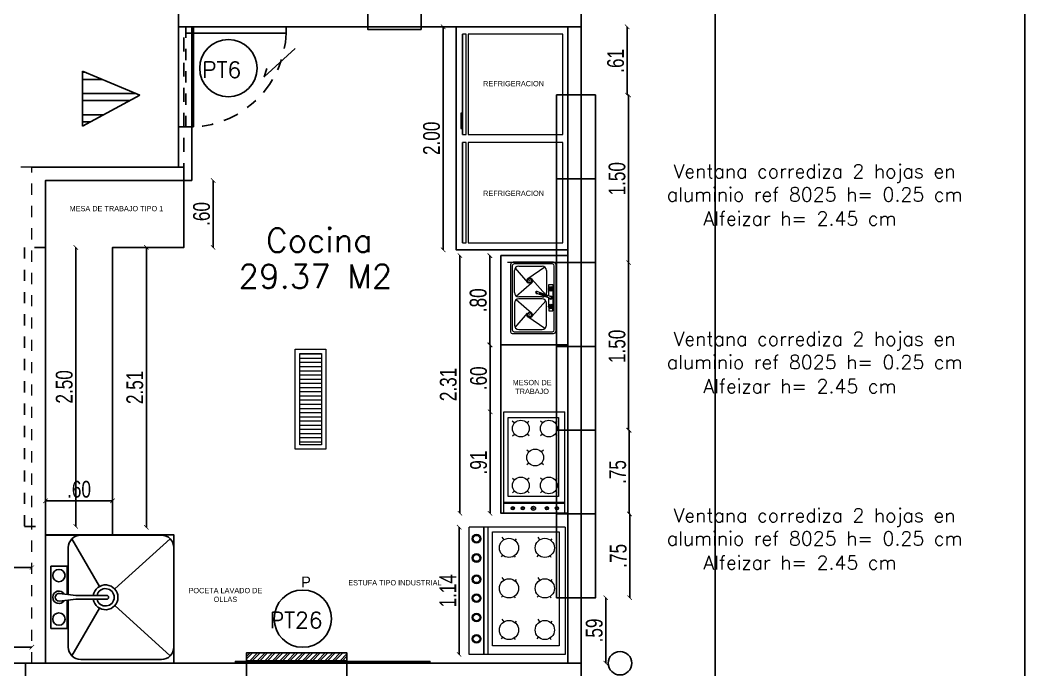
# Model space of a CAD drawing. Header units: metres. Extents: x 167 to 250, y 44 to 219.
# Drawn here: x 241.02 to 250.02, y 101.42 to 107.25 of the extents above; entities that cross this region are included whole.
import ezdxf

# ---------------------------------------------------------------- set-up
doc = ezdxf.new("R2010")
doc.units = ezdxf.units.M
doc.set_wipeout_variables(frame=1)
for name, pattern in [('06-PT1-01$0$HIDDEN2', [0.1875, 0.125, -0.0625]), ('DOTS', [0.1, 0.05, -0.05]), ('HIDDEN', [9.525, 6.35, -3.175]), ('TRAZO_Y_PUNTO2', [0.5, 0.25, -0.125, 0, -0.125])]:
    doc.linetypes.add(name, pattern=pattern)
for name, color, linetype, lineweight in [('A-PISO -ACHU', 55, 'Continuous', 0), ('A-PLAN-ACHU1', 105, 'Continuous', 9), ('A-PROY', 6, 'HIDDEN', 9), ('A-WIPEOUT', 255, 'Continuous', 0), ('accesorios', 133, 'Continuous', 5), ('MOBILIARIO', 163, 'Continuous', 0), ('muros', 5, 'Continuous', 25), ('puntea', 253, '06-PT1-01$0$HIDDEN2', 25)]:
    doc.layers.add(name, color=color, linetype=linetype, lineweight=lineweight)
doc.layers.add('A1-DISEÑO', color=210, linetype='Continuous', transparency=0.2)
doc.layers.add('A_MOBILIARIO', color=8, linetype='Continuous')
doc.layers.add('A_TEXTO', color=130, linetype='Continuous')
doc.styles.add('CORDENADAS', font='romans.shx', dxfattribs={"height": 1})
doc.styles.add('ING_75', font='swisscl.ttf', dxfattribs={"height": 0.15})
doc.dimstyles.new('ESC_1_75_ING', dxfattribs={"dimtxt": 0.15, "dimasz": 0.04, "dimexe": 0, "dimexo": 0, "dimgap": 0.0263, "dimtad": 1, "dimzin": 4, "dimdsep": 46, "dimtxsty": 'ING_75', "dimblk": 'ARCHTICK', "dimcen": 0.06, "dimse1": 1, "dimse2": 1, "dimclrd": 256, "dimclre": 2, "dimclrt": 1, "dimadec": 0, "dimazin": 0, "dimtfac": 1, "dimtix": 1, "dimtmove": 2, "dimatfit": 3, "dimldrblk": 'ARCHTICK', "dimfxl": 0, "dimtvp": 1.75, "dimtolj": 1, "dimtzin": 4, "dimarcsym": 0})

# ---------------------------------------------------------------- blocks, each defined once
blk = doc.blocks.new('LAVADO')
for p, q in [((0.1951, 0.0433), (0.0846, 0.2354)), ((0.2571, 0.0335), (0.4804, 0.2354)), ((0.2571, -0.0335), (0.4804, -0.2354)), ((0.1951, -0.0433), (0.0846, -0.2354))]:
    blk.add_line(p, q)
for points in [[(0.07, 0.0109), (0.07, 0.2, -0.414214), (0.12, 0.25), (0.445, 0.25, -0.414214), (0.495, 0.2), (0.495, -0.2, -0.414214), (0.445, -0.25), (0.12, -0.25, -0.414214), (0.07, -0.2), (0.07, -0.0109, -0.414214)], [(0.065, -0.0114), (0.065, -0.125), (0, -0.125), (0, 0.125), (0.065, 0.125), (0.065, 0.0114, -0.414214)]]:
    blk.add_lwpolyline(points, format="xyb")
blk.add_lwpolyline([(0.0342, -0.0149), (0.1, -0.0075), (0.225, -0.0075, 1), (0.225, 0.0075), (0.1, 0.0075), (0.0342, 0.0149, 1.118823)], format="xyb", close=True)
for centre in [(0.0325, 0.0875), (0.0325, -0.0875)]:
    blk.add_circle(centre, 0.025)
for centre, radius, start, end in [((0.22, 0), 0.05, 188.6269, 171.3731), ((0.0325, 0), 0.025, 30.4504, 329.5496), ((0.22, 0), 0.035, 192.3736, 167.6264)]:
    blk.add_arc(centre, radius, start, end)
blk = doc.blocks.new('lavaplatos doble')
at = {"layer": 'MOBILIARIO', "linetype": 'ByBlock', "lineweight": -2}
for p, q in [((2301.0438, 1424.4987), (2300.8258, 1424.4987)), ((2301.1858, 1424.4987), (2301.0438, 1424.4987)), ((2300.8018, 1424.4747), (2300.8018, 1423.8747)), ((2300.8178, 1424.4667), (2300.8178, 1423.8907)), ((2301.0438, 1424.4827), (2300.8338, 1424.4827)), ((2300.8363, 1424.2268), (2300.8363, 1424.423)), ((2300.8425, 1424.4443), (2300.955, 1424.3175)), ((2300.8765, 1424.4632), (2301.0474, 1424.4632)), ((2301.1101, 1424.4548), (2300.9585, 1424.3496)), ((2301.1778, 1424.4827), (2301.0438, 1424.4827)), ((2301.0474, 1424.4632), (2301.0855, 1424.4632)), ((2301.1257, 1424.423), (2301.1257, 1424.2268)), ((2301.1938, 1423.8907), (2301.1938, 1424.4667)), ((2301.2098, 1423.8827), (2301.2098, 1424.4747)), ((2301.1175, 1424.2056), (2300.9935, 1424.3465)), ((2300.852, 1424.1949), (2300.9914, 1424.3144)), ((2301.0459, 1424.2317), (2301.0393, 1424.2341)), ((2301.1664, 1424.1879), (2301.0459, 1424.2317)), ((2301.156, 1424.2599), (2301.1434, 1424.2613)), ((2301.1563, 1424.257), (2301.1443, 1424.2531)), ((2301.1455, 1424.298), (2301.1802, 1424.298)), ((2301.1455, 1424.2682), (2301.1455, 1424.298)), ((2301.1455, 1424.1955), (2301.1455, 1424.2502)), ((2301.1569, 1424.2628), (2301.146, 1424.2691)), ((2301.1578, 1424.2544), (2301.1484, 1424.246)), ((2301.1589, 1424.265), (2301.1515, 1424.2752)), ((2301.1602, 1424.2527), (2301.155, 1424.2411)), ((2301.1616, 1424.2662), (2301.159, 1424.2785)), ((2301.1631, 1424.252), (2301.1631, 1424.2394)), ((2301.1646, 1424.2662), (2301.1672, 1424.2785)), ((2301.166, 1424.2527), (2301.1711, 1424.2411)), ((2301.1673, 1424.265), (2301.1747, 1424.2752)), ((2301.1684, 1424.2544), (2301.1777, 1424.246)), ((2301.1693, 1424.2628), (2301.1802, 1424.2691)), ((2301.1699, 1424.257), (2301.1819, 1424.2531)), ((2301.1702, 1424.2599), (2301.1827, 1424.2613)), ((2301.1802, 1424.298), (2301.1802, 1424.269)), ((2301.1802, 1424.2494), (2301.1802, 1424.111)), ((2300.852, 1424.1625), (2300.9914, 1424.0431)), ((2301.0474, 1424.1866), (2300.8765, 1424.1866)), ((2301.0474, 1424.1708), (2300.8765, 1424.1708)), ((2301.1188, 1424.1532), (2300.9935, 1424.0109)), ((2301.0459, 1424.215), (2301.0339, 1424.2193)), ((2301.1611, 1424.1731), (2301.0459, 1424.215)), ((2301.0855, 1424.1866), (2301.0474, 1424.1866)), ((2301.0855, 1424.1708), (2301.0474, 1424.1708)), ((2301.0587, 1424.2103), (2301.064, 1424.2251)), ((2301.0669, 1424.2073), (2301.0723, 1424.2221)), ((2301.0745, 1424.2046), (2301.0799, 1424.2193)), ((2301.083, 1424.2015), (2301.0884, 1424.2162)), ((2301.0926, 1424.198), (2301.098, 1424.2128)), ((2301.1026, 1424.1944), (2301.108, 1424.2091)), ((2301.1135, 1424.1904), (2301.1188, 1424.2052)), ((2301.1215, 1424.1875), (2301.1269, 1424.2022)), ((2301.1272, 1424.1854), (2301.1325, 1424.2002)), ((2301.1455, 1424.1102), (2301.1455, 1424.1788)), ((2300.8363, 1424.1306), (2300.8363, 1423.9345)), ((2301.1257, 1423.9345), (2301.1257, 1424.1306)), ((2301.156, 1424.1019), (2301.1434, 1424.1032)), ((2301.1563, 1424.099), (2301.1443, 1424.0951)), ((2301.1455, 1424.0921), (2301.1455, 1424.0609)), ((2301.1455, 1424.0609), (2301.1802, 1424.0609)), ((2301.1569, 1424.1047), (2301.146, 1424.111)), ((2301.1578, 1424.0964), (2301.1484, 1424.088)), ((2301.1589, 1424.1069), (2301.1515, 1424.1171)), ((2301.1602, 1424.0946), (2301.155, 1424.0831)), ((2301.1616, 1424.1082), (2301.159, 1424.1205)), ((2301.1631, 1424.094), (2301.1631, 1424.0814)), ((2301.1646, 1424.1082), (2301.1672, 1424.1205)), ((2301.166, 1424.0946), (2301.1711, 1424.0831)), ((2301.1673, 1424.1069), (2301.1747, 1424.1171)), ((2301.1684, 1424.0964), (2301.1777, 1424.088)), ((2301.1693, 1424.1047), (2301.1802, 1424.111)), ((2301.1699, 1424.099), (2301.1819, 1424.0951)), ((2301.1702, 1424.1019), (2301.1827, 1424.1032)), ((2301.1802, 1424.0609), (2301.1802, 1424.0914)), ((2300.8425, 1423.9131), (2300.955, 1424.0399)), ((2301.1101, 1423.9026), (2300.9585, 1424.0078)), ((2300.8338, 1423.8747), (2301.0438, 1423.8747)), ((2300.8765, 1423.8943), (2301.0474, 1423.8943)), ((2301.0438, 1423.8747), (2301.1778, 1423.8747)), ((2301.0474, 1423.8943), (2301.0855, 1423.8943)), ((2300.8178, 1423.8587), (2301.1858, 1423.8587))]:
    blk.add_line(p, q, dxfattribs=at)
for centre, radius in [((2300.9745, 1424.3316), 0.0241), ((2300.9745, 1424.3316), 0.0189), ((2300.9745, 1424.3316), 0.0177), ((2300.9745, 1424.3316), 0.00233), ((2301.1631, 1424.2592), 0.0198), ((2301.1631, 1424.2592), 0.0157), ((2301.1631, 1424.2592), 0.00714), ((2300.9745, 1424.0258), 0.0241), ((2301.1631, 1424.1012), 0.0198), ((2301.1631, 1424.1012), 0.0157), ((2301.1631, 1424.1012), 0.00714), ((2300.9745, 1424.0258), 0.0189), ((2300.9745, 1424.0258), 0.0177), ((2300.9745, 1424.0258), 0.00233)]:
    blk.add_circle(centre, radius, dxfattribs=at)
for centre, radius, start, end in [((2300.8258, 1424.4747), 0.024, 90, 180), ((2301.1858, 1424.4747), 0.024, 0, 90), ((2300.8338, 1424.4667), 0.016, 90, 180), ((2300.8765, 1424.423), 0.0402, 90, 180), ((2301.0855, 1424.423), 0.0402, 0, 90), ((2301.1778, 1424.4667), 0.016, 360, 90), ((2300.9595, 1424.3314), 0.000201, 90, 270), ((2300.9595, 1424.3314), 0.000201, 270, 90), ((2300.9606, 1424.3372), 0.000201, 67.5, 247.5), ((2300.9606, 1424.3372), 0.000201, 247.5, 67.5), ((2300.9607, 1424.3257), 0.000201, 112.5, 292.5), ((2300.9607, 1424.3257), 0.000201, 292.5, 112.5), ((2300.9638, 1424.3422), 0.000201, 45, 225), ((2300.9638, 1424.3422), 0.000201, 225, 45), ((2300.964, 1424.3208), 0.000201, 315, 135), ((2300.964, 1424.3208), 0.000201, 135, 315), ((2300.9686, 1424.3455), 0.000201, 22.5, 202.5), ((2300.9686, 1424.3455), 0.000201, 202.5, 22.5), ((2300.9744, 1424.3467), 0.000201, 0, 180), ((2300.9744, 1424.3467), 0.000201, 180, 0), ((2300.9802, 1424.3456), 0.000201, 337.5, 157.5), ((2300.9802, 1424.3456), 0.000201, 157.5, 337.5), ((2300.9851, 1424.3424), 0.000201, 135, 315), ((2300.9851, 1424.3424), 0.000201, 315, 135), ((2300.9853, 1424.321), 0.000201, 45, 225), ((2300.9853, 1424.321), 0.000201, 225, 45), ((2300.9884, 1424.3375), 0.000201, 112.5, 292.5), ((2300.9885, 1424.326), 0.000201, 67.5, 247.5), ((2300.9884, 1424.3375), 0.000201, 292.5, 112.5), ((2300.9885, 1424.326), 0.000201, 247.5, 67.5), ((2300.9896, 1424.3317), 0.000201, 90, 270), ((2300.9896, 1424.3317), 0.000201, 270, 90), ((2300.9689, 1424.3176), 0.000201, 337.5, 157.5), ((2300.9689, 1424.3176), 0.000201, 157.5, 337.5), ((2300.9747, 1424.3165), 0.000201, 0, 180), ((2300.9747, 1424.3165), 0.000201, 180, 0), ((2300.9805, 1424.3177), 0.000201, 22.5, 202.5), ((2300.9805, 1424.3177), 0.000201, 202.5, 22.5), ((2301.0371, 1424.2265), 0.0105, 28.26045, 291.79135), ((2301.038, 1424.2262), 0.00799, 80.63022, 239.42159), ((2300.8765, 1424.2268), 0.0402, 180, 270), ((2300.8765, 1424.1306), 0.0402, 90, 180), ((2301.0855, 1424.2268), 0.0402, 270, 302.2145), ((2301.0855, 1424.1306), 0.0402, 0, 90), ((2301.0855, 1424.2268), 0.0402, 327.17813, 360), ((2301.1634, 1424.1806), 0.0138, 194.80391, 125.2479), ((2301.1633, 1424.1807), 0.0109, 205.92722, 114.12459), ((2301.1624, 1424.181), 0.00799, 260.63022, 59.42159), ((2300.9595, 1424.026), 0.000201, 90, 270), ((2300.9595, 1424.026), 0.000201, 270, 90), ((2300.9606, 1424.0202), 0.000201, 112.5, 292.5), ((2300.9607, 1424.0317), 0.000201, 67.5, 247.5), ((2300.9606, 1424.0202), 0.000201, 292.5, 112.5), ((2300.9607, 1424.0317), 0.000201, 247.5, 67.5), ((2300.9638, 1424.0153), 0.000201, 315, 135), ((2300.9638, 1424.0153), 0.000201, 135, 315), ((2300.964, 1424.0366), 0.000201, 45, 225), ((2300.964, 1424.0366), 0.000201, 225, 45), ((2300.9686, 1424.0119), 0.000201, 157.5, 337.5), ((2300.9686, 1424.0119), 0.000201, 337.5, 157.5), ((2300.9689, 1424.0398), 0.000201, 22.5, 202.5), ((2300.9689, 1424.0398), 0.000201, 202.5, 22.5), ((2300.9744, 1424.0107), 0.000201, 360, 180), ((2300.9744, 1424.0107), 0.000201, 180, 360), ((2300.9747, 1424.0409), 0.000201, 0, 180), ((2300.9747, 1424.0409), 0.000201, 180, 0), ((2300.9802, 1424.0118), 0.000201, 22.5, 202.5), ((2300.9802, 1424.0118), 0.000201, 202.5, 22.5), ((2300.9805, 1424.0397), 0.000201, 337.5, 157.5), ((2300.9805, 1424.0397), 0.000201, 157.5, 337.5), ((2300.9851, 1424.0151), 0.000201, 45, 225), ((2300.9851, 1424.0151), 0.000201, 225, 45), ((2300.9853, 1424.0364), 0.000201, 135, 315), ((2300.9853, 1424.0364), 0.000201, 315, 135), ((2300.9884, 1424.0199), 0.000201, 67.5, 247.5), ((2300.9885, 1424.0315), 0.000201, 112.5, 292.5), ((2300.9884, 1424.0199), 0.000201, 247.5, 67.5), ((2300.9885, 1424.0315), 0.000201, 292.5, 112.5), ((2300.9896, 1424.0257), 0.000201, 90, 270), ((2300.9896, 1424.0257), 0.000201, 270, 90), ((2300.8178, 1423.8747), 0.016, 180, 270), ((2300.8338, 1423.8907), 0.016, 180, 270), ((2300.8765, 1423.9345), 0.0402, 180, 270), ((2301.0855, 1423.9345), 0.0402, 270, 0), ((2301.1778, 1423.8907), 0.016, 270, 0), ((2301.1858, 1423.8827), 0.024, 270, 360)]:
    blk.add_arc(centre, radius, start, end, dxfattribs=at)
blk = doc.blocks.new('_ArchTick')
at = {"color": 0, "linetype": 'ByBlock', "const_width": 0.15}
blk.add_lwpolyline([(-0.5, -0.5), (0.5, 0.5)], dxfattribs=at)
blk = doc.blocks.new('*D618')
at = {"layer": 'Defpoints', "color": 0, "transparency": 16777216}
for p in [(245.3599, 104.3332), (245.2285, 103.733), (245.3225, 103.733)]:
    blk.add_point(p, dxfattribs=at)
at = {"layer": 'muros', "lineweight": -2, "transparency": 16777216}
blk.add_line((245.2285, 104.3332), (245.2285, 103.733), dxfattribs=at)
at = {"layer": 'muros', "lineweight": -2, "transparency": 16777216, "xscale": 0.04, "yscale": 0.04, "zscale": 0.04}
for p, rotation in [((245.2285, 104.3332), 90), ((245.2285, 103.733), 270)]:
    blk.add_blockref('_ArchTick', p, dxfattribs=dict(at, rotation=rotation))
at = {"layer": 'muros', "color": 1, "transparency": 16777216, "insert": (245.1254, 104.0331), "char_height": 0.15, "attachment_point": 5, "rotation": 90, "style": 'ING_75'}
blk.add_mtext('\\A1;.60', dxfattribs=at)
blk = doc.blocks.new('*D644')
at = {"layer": 'Defpoints', "color": 0, "transparency": 16777216}
for p in [(245.3252, 105.1332), (244.9576, 102.823), (245.3252, 102.823)]:
    blk.add_point(p, dxfattribs=at)
at = {"layer": 'muros', "lineweight": -2, "transparency": 16777216}
blk.add_line((244.9576, 105.1332), (244.9576, 102.823), dxfattribs=at)
at = {"layer": 'muros', "lineweight": -2, "transparency": 16777216, "xscale": 0.04, "yscale": 0.04, "zscale": 0.04}
for p, rotation in [((244.9576, 105.1332), 90), ((244.9576, 102.823), 270)]:
    blk.add_blockref('_ArchTick', p, dxfattribs=dict(at, rotation=rotation))
at = {"layer": 'muros', "color": 1, "transparency": 16777216, "insert": (244.8545, 103.9781), "char_height": 0.15, "attachment_point": 5, "rotation": 90, "style": 'ING_75'}
blk.add_mtext('\\A1;2.31', dxfattribs=at)
blk = doc.blocks.new('*D645')
at = {"layer": 'Defpoints', "color": 0, "transparency": 16777216}
for p in [(245.2268, 105.1332), (245.3591, 105.1332), (245.3252, 104.3332)]:
    blk.add_point(p, dxfattribs=at)
at = {"layer": 'muros', "lineweight": -2, "transparency": 16777216}
blk.add_line((245.2268, 104.3332), (245.2268, 105.1332), dxfattribs=at)
at = {"layer": 'muros', "lineweight": -2, "transparency": 16777216, "xscale": 0.04, "yscale": 0.04, "zscale": 0.04}
for p, rotation in [((245.2268, 105.1332), 90), ((245.2268, 104.3332), 270)]:
    blk.add_blockref('_ArchTick', p, dxfattribs=dict(at, rotation=rotation))
at = {"layer": 'muros', "color": 1, "transparency": 16777216, "insert": (245.1236, 104.7332), "char_height": 0.15, "attachment_point": 5, "rotation": 90, "style": 'ING_75'}
blk.add_mtext('\\A1;.80', dxfattribs=at)
blk = doc.blocks.new('*D646')
at = {"layer": 'Defpoints', "color": 0, "transparency": 16777216}
for p in [(245.3252, 105.1332), (245.2248, 104.3332), (245.3252, 104.3332)]:
    blk.add_point(p, dxfattribs=at)
at = {"layer": 'muros', "lineweight": -2, "transparency": 16777216}
blk.add_line((245.2248, 105.1332), (245.2248, 104.3332), dxfattribs=at)
at = {"layer": 'muros', "lineweight": -2, "transparency": 16777216, "xscale": 0.04, "yscale": 0.04, "zscale": 0.04}
for p, rotation in [((245.2248, 105.1332), 90), ((245.2248, 104.3332), 270)]:
    blk.add_blockref('_ArchTick', p, dxfattribs=dict(at, rotation=rotation))
at = {"layer": 'muros', "color": 1, "transparency": 16777216, "insert": (245.1217, 104.7332), "char_height": 0.15, "attachment_point": 5, "rotation": 90, "style": 'ING_75'}
blk.add_mtext('\\A1;.80', dxfattribs=at)
blk = doc.blocks.new('*D664')
at = {"layer": 'Defpoints', "color": 0, "transparency": 16777216}
for p in [(244.8075, 107.1853), (244.9252, 107.1853), (244.9252, 105.1853)]:
    blk.add_point(p, dxfattribs=at)
at = {"layer": 'muros', "lineweight": -2, "transparency": 16777216}
blk.add_line((244.8075, 105.1853), (244.8075, 107.1853), dxfattribs=at)
at = {"layer": 'muros', "lineweight": -2, "transparency": 16777216, "xscale": 0.04, "yscale": 0.04, "zscale": 0.04}
for p, rotation in [((244.8075, 107.1853), 90), ((244.8075, 105.1853), 270)]:
    blk.add_blockref('_ArchTick', p, dxfattribs=dict(at, rotation=rotation))
at = {"layer": 'muros', "color": 1, "transparency": 16777216, "insert": (244.7044, 106.1853), "char_height": 0.15, "attachment_point": 5, "rotation": 90, "style": 'ING_75'}
blk.add_mtext('\\A1;2.00', dxfattribs=at)
blk = doc.blocks.new('*D665')
at = {"layer": 'Defpoints', "color": 0, "transparency": 16777216}
for p in [(241.8452, 105.2071), (241.8452, 102.6971), (242.1486, 102.6971)]:
    blk.add_point(p, dxfattribs=at)
at = {"layer": 'muros', "lineweight": -2, "transparency": 16777216}
blk.add_line((242.1486, 105.2071), (242.1486, 102.6971), dxfattribs=at)
at = {"layer": 'muros', "lineweight": -2, "transparency": 16777216, "xscale": 0.04, "yscale": 0.04, "zscale": 0.04}
for p, rotation in [((242.1486, 105.2071), 90), ((242.1486, 102.6971), 270)]:
    blk.add_blockref('_ArchTick', p, dxfattribs=dict(at, rotation=rotation))
at = {"layer": 'muros', "color": 1, "transparency": 16777216, "insert": (242.0454, 103.9521), "char_height": 0.15, "attachment_point": 5, "rotation": 90, "style": 'ING_75'}
blk.add_mtext('\\A1;2.51', dxfattribs=at)
blk = doc.blocks.new('vegege')
at = {"layer": 'MOBILIARIO'}
for p, q in [((243.2307, 105.9507), (243.2307, 106.8607)), ((243.2307, 106.8607), (243.7794, 106.8607)), ((243.7794, 106.0407), (243.7794, 106.8607)), ((243.326, 106.7605), (243.3074, 106.7771)), ((243.4382, 106.7605), (243.4568, 106.7771)), ((243.579, 106.7605), (243.5603, 106.7771)), ((243.7098, 106.7771), (243.6911, 106.7605)), ((243.3098, 106.6442), (243.3285, 106.6609)), ((243.4593, 106.6442), (243.4406, 106.6609)), ((243.579, 106.6609), (243.5603, 106.6442)), ((243.7098, 106.6442), (243.6911, 106.6609)), ((243.4565, 106.5011), (243.4378, 106.5177)), ((243.587, 106.5177), (243.5683, 106.5011)), ((243.4565, 106.4014), (243.4378, 106.3848)), ((243.587, 106.3848), (243.5683, 106.4014)), ((243.3098, 106.2671), (243.3285, 106.2505)), ((243.4593, 106.2671), (243.4406, 106.2505)), ((243.579, 106.2505), (243.5603, 106.2671)), ((243.6911, 106.2505), (243.7098, 106.2671)), ((243.3285, 106.1509), (243.3098, 106.1342)), ((243.4406, 106.1509), (243.4593, 106.1342)), ((243.5603, 106.1342), (243.579, 106.1509)), ((243.7098, 106.1342), (243.6911, 106.1509)), ((243.2307, 106.0507), (243.7794, 106.0507)), ((243.2307, 106.0407), (243.7794, 106.0407)), ((243.7794, 105.9507), (243.7794, 106.0407)), ((243.2307, 105.9507), (243.7794, 105.9507))]:
    blk.add_line(p, q, dxfattribs=at)
blk.add_lwpolyline([(243.7221, 106.1011), (243.2721, 106.1011), (243.2721, 106.8107), (243.7221, 106.8107)], close=True, dxfattribs=at)
for centre, radius in [((243.3846, 106.7107), 0.075), ((243.6351, 106.7107), 0.075), ((243.5125, 106.4512), 0.075), ((243.3846, 106.2007), 0.075), ((243.6351, 106.2007), 0.075), ((243.3121, 105.9954), 0.015), ((243.3121, 105.9954), 0.005), ((243.4021, 105.9954), 0.015), ((243.4021, 105.9954), 0.005), ((243.4971, 105.9954), 0.0188), ((243.496, 105.9954), 0.00625), ((243.6176, 105.9954), 0.015), ((243.6176, 105.9954), 0.005), ((243.7076, 105.9954), 0.015), ((243.7076, 105.9954), 0.005)]:
    blk.add_circle(centre, radius, dxfattribs=at)
blk = doc.blocks.new('rvvrevrf')
at = {"layer": 'MOBILIARIO'}
for p, q in [((242.9369, 106.8755), (242.9369, 108.0155)), ((242.9369, 106.8755), (242.9369, 108.0155)), ((243.7969, 108.0155), (242.9369, 108.0155)), ((243.0677, 108.0155), (243.0677, 106.8755)), ((243.0677, 106.8755), (243.0677, 108.0155)), ((243.1046, 108.0155), (243.1046, 106.8755)), ((243.1446, 106.9529), (243.1446, 107.9732)), ((243.1446, 107.9732), (243.7417, 107.9732)), ((243.7417, 107.9732), (243.7417, 106.9529)), ((243.7969, 108.0155), (243.7969, 106.8755)), ((243.23, 107.9274), (243.246, 107.9027)), ((243.3476, 107.8961), (243.3592, 107.9098)), ((243.5515, 107.9274), (243.5675, 107.9027)), ((243.6691, 107.8961), (243.6807, 107.9098)), ((243.2247, 107.7508), (243.2365, 107.7647)), ((243.3396, 107.7582), (243.3477, 107.7457)), ((243.5462, 107.7508), (243.5579, 107.7647)), ((243.661, 107.7582), (243.6691, 107.7457)), ((243.23, 107.5642), (243.246, 107.5395)), ((243.3476, 107.533), (243.3592, 107.5467)), ((243.5515, 107.5642), (243.5675, 107.5395)), ((243.6691, 107.533), (243.6807, 107.5467)), ((243.2247, 107.3876), (243.2365, 107.4015)), ((243.3396, 107.3951), (243.3477, 107.3825)), ((243.5462, 107.3876), (243.5579, 107.4015)), ((243.661, 107.3951), (243.6691, 107.3825)), ((243.23, 107.1907), (243.246, 107.1661)), ((243.3476, 107.1595), (243.3592, 107.1732)), ((243.5515, 107.1907), (243.5675, 107.1661)), ((243.6691, 107.1595), (243.6807, 107.1732)), ((243.2247, 107.0142), (243.2365, 107.0281)), ((243.3396, 107.0216), (243.3477, 107.0091)), ((243.5462, 107.0142), (243.5579, 107.0281)), ((243.661, 107.0216), (243.6691, 107.0091)), ((243.7417, 106.9529), (243.1446, 106.9529)), ((243.7969, 106.8755), (242.9369, 106.8755))]:
    blk.add_line(p, q, dxfattribs=at)
for centre, radius in [((243.0019, 107.9125), 0.0399), ((243.0019, 107.9125), 0.0299), ((243.2924, 107.8302), 0.0861), ((243.6138, 107.8302), 0.0861), ((243.0019, 107.7394), 0.0399), ((243.0019, 107.7394), 0.0299), ((243.0019, 107.5481), 0.0399), ((243.0019, 107.5481), 0.0299), ((243.2924, 107.467), 0.0861), ((243.6138, 107.467), 0.0861), ((243.0019, 107.3791), 0.0399), ((243.0019, 107.3791), 0.0299), ((243.0019, 107.206), 0.0399), ((243.0019, 107.206), 0.0299), ((243.2924, 107.0936), 0.0861), ((243.6138, 107.0936), 0.0861), ((243.0019, 107.0146), 0.0399), ((243.0019, 107.0146), 0.0299)]:
    blk.add_circle(centre, radius, dxfattribs=at)
blk = doc.blocks.new('*D683')
at = {"layer": 'Defpoints', "color": 0, "transparency": 16777216}
for p in [(245.0421, 102.6984), (244.9513, 101.5584), (245.0421, 101.5584)]:
    blk.add_point(p, dxfattribs=at)
at = {"layer": 'muros', "lineweight": -2, "transparency": 16777216}
blk.add_line((244.9513, 102.6984), (244.9513, 101.5584), dxfattribs=at)
at = {"layer": 'muros', "lineweight": -2, "transparency": 16777216, "xscale": 0.04, "yscale": 0.04, "zscale": 0.04}
for p, rotation in [((244.9513, 102.6984), 90), ((244.9513, 101.5584), 270)]:
    blk.add_blockref('_ArchTick', p, dxfattribs=dict(at, rotation=rotation))
at = {"layer": 'muros', "color": 1, "transparency": 16777216, "insert": (244.85, 102.1284), "char_height": 0.15, "attachment_point": 5, "rotation": 90, "style": 'ING_75'}
blk.add_mtext('\\A1;1.14', dxfattribs=at)
blk = doc.blocks.new('*D684')
at = {"layer": 'Defpoints', "color": 0, "transparency": 16777216}
for p in [(241.2452, 103.1189), (241.8452, 103.1189), (241.2452, 102.9346)]:
    blk.add_point(p, dxfattribs=at)
at = {"layer": 'muros', "lineweight": -2, "transparency": 16777216}
blk.add_line((241.8452, 102.9346), (241.2452, 102.9346), dxfattribs=at)
at = {"layer": 'muros', "lineweight": -2, "transparency": 16777216, "xscale": 0.04, "yscale": 0.04, "zscale": 0.04, "rotation": 180}
blk.add_blockref('_ArchTick', (241.2452, 102.9346), dxfattribs=at)
at = {"layer": 'muros', "lineweight": -2, "transparency": 16777216, "xscale": 0.04, "yscale": 0.04, "zscale": 0.04}
blk.add_blockref('_ArchTick', (241.8452, 102.9346), dxfattribs=at)
at = {"layer": 'muros', "color": 1, "transparency": 16777216, "insert": (241.5452, 103.0377), "char_height": 0.15, "attachment_point": 5, "style": 'ING_75'}
blk.add_mtext('\\A1;.60', dxfattribs=at)
blk = doc.blocks.new('*D685')
at = {"layer": 'Defpoints', "color": 0, "transparency": 16777216}
for p in [(242.7464, 105.8071), (242.7464, 105.2071), (242.7464, 105.2071)]:
    blk.add_point(p, dxfattribs=at)
at = {"layer": 'muros', "lineweight": -2, "transparency": 16777216}
blk.add_line((242.7464, 105.8071), (242.7464, 105.2071), dxfattribs=at)
at = {"layer": 'muros', "lineweight": -2, "transparency": 16777216, "xscale": 0.04, "yscale": 0.04, "zscale": 0.04}
for p, rotation in [((242.7464, 105.8071), 90), ((242.7464, 105.2071), 270)]:
    blk.add_blockref('_ArchTick', p, dxfattribs=dict(at, rotation=rotation))
at = {"layer": 'muros', "color": 1, "transparency": 16777216, "insert": (242.6433, 105.5071), "char_height": 0.15, "attachment_point": 5, "rotation": 90, "style": 'ING_75'}
blk.add_mtext('\\A1;.60', dxfattribs=at)
blk = doc.blocks.new('*D772')
at = {"layer": 'Defpoints', "color": 0, "transparency": 16777216}
for p in [(235.4388, 102.662), (241.1228, 102.662), (241.1228, 102.336)]:
    blk.add_point(p, dxfattribs=at)
at = {"layer": 'muros', "lineweight": -2, "transparency": 16777216}
blk.add_line((235.4388, 102.336), (241.1228, 102.336), dxfattribs=at)
at = {"layer": 'muros', "lineweight": -2, "transparency": 16777216, "xscale": 0.04, "yscale": 0.04, "zscale": 0.04, "rotation": 180}
blk.add_blockref('_ArchTick', (235.4388, 102.336), dxfattribs=at)
at = {"layer": 'muros', "lineweight": -2, "transparency": 16777216, "xscale": 0.04, "yscale": 0.04, "zscale": 0.04}
blk.add_blockref('_ArchTick', (241.1228, 102.336), dxfattribs=at)
at = {"layer": 'muros', "color": 1, "transparency": 16777216, "insert": (238.2808, 102.4391), "char_height": 0.15, "attachment_point": 5, "style": 'ING_75'}
blk.add_mtext('\\A1;5.68', dxfattribs=at)
blk = doc.blocks.new('*U824')
at = {"layer": 'A1-DISEÑO', "linetype": 'TRAZO_Y_PUNTO2', "ltscale": 0.08, "transparency": 33554687}
blk.add_line((-0.4, -0.06), (0.4, -0.06), dxfattribs=at)
at = {"layer": 'A1-DISEÑO', "transparency": 33554687}
for points in [[(0.35, -0.06), (0.4, -0.06), (0.4, 0.74), (0.35, 0.74)], [(-0.4, 0), (0.4, 0), (0.4, -0.12), (-0.4, -0.12)]]:
    blk.add_lwpolyline(points, close=True, dxfattribs=at)
at = {"layer": 'A1-DISEÑO', "linetype": 'TRAZO_Y_PUNTO2', "ltscale": 0.5, "transparency": 33554687}
blk.add_arc((0.375, -0.0354), 0.7758, 91.84664, 177.3843, dxfattribs=at)
blk = doc.blocks.new('*D841')
at = {"layer": 'Defpoints', "color": 0, "transparency": 16777216}
for p in [(237.1452, 102.2351), (241.1228, 102.2351), (241.1228, 101.6224)]:
    blk.add_point(p, dxfattribs=at)
at = {"layer": 'muros', "lineweight": -2, "transparency": 16777216}
blk.add_line((237.1452, 101.6224), (241.1228, 101.6224), dxfattribs=at)
at = {"layer": 'muros', "lineweight": -2, "transparency": 16777216, "xscale": 0.04, "yscale": 0.04, "zscale": 0.04, "rotation": 180}
blk.add_blockref('_ArchTick', (237.1452, 101.6224), dxfattribs=at)
at = {"layer": 'muros', "lineweight": -2, "transparency": 16777216, "xscale": 0.04, "yscale": 0.04, "zscale": 0.04}
blk.add_blockref('_ArchTick', (241.1228, 101.6224), dxfattribs=at)
at = {"layer": 'muros', "color": 1, "transparency": 16777216, "insert": (239.134, 101.7257), "char_height": 0.15, "attachment_point": 5, "style": 'ING_75'}
blk.add_mtext('\\A1;3.98', dxfattribs=at)
blk = doc.blocks.new('*U686')
blk.add_wipeout([(0, 0), (0.898, 0), (0.898, -0.275), (0, -0.275)]).dxf.layer = 'A-WIPEOUT'
at = {"layer": 'A-PISO -ACHU', "linetype": 'Continuous', "transparency": 33554559}
h = blk.add_hatch(dxfattribs=at)
h.set_pattern_fill('LINE', color=252, scale=0.3, angle=270, style=0)
h.set_pattern_definition([(270, (-2906.92337, -1262.799436), (0.0375, 0), [])])
h.paths.add_polyline_path([(0.04, -0.04), (0.858, -0.04), (0.858, -0.235), (0.04, -0.235)])
at = {"layer": 'A-PISO -ACHU', "color": 252, "linetype": 'Continuous'}
for points in [[(0, 0), (0.898, 0), (0.898, -0.275), (0, -0.275)], [(0.04, -0.04), (0.858, -0.04), (0.858, -0.235), (0.04, -0.235)]]:
    blk.add_lwpolyline(points, close=True, dxfattribs=at)
blk = doc.blocks.new('*D850')
at = {"layer": 'Defpoints', "color": 0, "transparency": 16777216}
for p in [(245.3504, 103.733), (245.2286, 102.823), (245.3252, 102.823)]:
    blk.add_point(p, dxfattribs=at)
at = {"layer": 'muros', "lineweight": -2, "transparency": 16777216}
blk.add_line((245.2286, 103.733), (245.2286, 102.823), dxfattribs=at)
at = {"layer": 'muros', "lineweight": -2, "transparency": 16777216, "xscale": 0.04, "yscale": 0.04, "zscale": 0.04}
for p, rotation in [((245.2286, 103.733), 90), ((245.2286, 102.823), 270)]:
    blk.add_blockref('_ArchTick', p, dxfattribs=dict(at, rotation=rotation))
at = {"layer": 'muros', "color": 1, "transparency": 16777216, "insert": (245.1255, 103.278), "char_height": 0.15, "attachment_point": 5, "rotation": 90, "style": 'ING_75'}
blk.add_mtext('\\A1;.91', dxfattribs=at)
blk = doc.blocks.new('*D929')
at = {"layer": 'Defpoints', "color": 0, "transparency": 16777216}
for p in [(246.1734, 102.8175), (246.48, 102.8175), (246.1734, 102.0663)]:
    blk.add_point(p, dxfattribs=at)
at = {"layer": 'muros', "lineweight": -2, "transparency": 16777216}
blk.add_line((246.48, 102.0663), (246.48, 102.8175), dxfattribs=at)
at = {"layer": 'muros', "lineweight": -2, "transparency": 16777216, "xscale": 0.04, "yscale": 0.04, "zscale": 0.04}
for p, rotation in [((246.48, 102.8175), 90), ((246.48, 102.0663), 270)]:
    blk.add_blockref('_ArchTick', p, dxfattribs=dict(at, rotation=rotation))
at = {"layer": 'muros', "color": 1, "transparency": 16777216, "insert": (246.3772, 102.4419), "char_height": 0.15, "attachment_point": 5, "rotation": 90, "style": 'ING_75'}
blk.add_mtext('\\A1;.75', dxfattribs=at)
blk = doc.blocks.new('*D930')
at = {"layer": 'Defpoints', "color": 0, "transparency": 16777216}
for p in [(246.1734, 103.5688), (246.4755, 103.5688), (246.1734, 102.8175)]:
    blk.add_point(p, dxfattribs=at)
at = {"layer": 'muros', "lineweight": -2, "transparency": 16777216}
blk.add_line((246.4755, 102.8175), (246.4755, 103.5688), dxfattribs=at)
at = {"layer": 'muros', "lineweight": -2, "transparency": 16777216, "xscale": 0.04, "yscale": 0.04, "zscale": 0.04}
for p, rotation in [((246.4755, 103.5688), 90), ((246.4755, 102.8175), 270)]:
    blk.add_blockref('_ArchTick', p, dxfattribs=dict(at, rotation=rotation))
at = {"layer": 'muros', "color": 1, "transparency": 16777216, "insert": (246.3726, 103.1932), "char_height": 0.15, "attachment_point": 5, "rotation": 90, "style": 'ING_75'}
blk.add_mtext('\\A1;.75', dxfattribs=at)
blk = doc.blocks.new('*D931')
at = {"layer": 'Defpoints', "color": 0, "transparency": 16777216}
for p in [(246.1734, 105.0713), (246.4696, 105.0713), (246.1734, 103.5688)]:
    blk.add_point(p, dxfattribs=at)
at = {"layer": 'muros', "lineweight": -2, "transparency": 16777216}
blk.add_line((246.4696, 103.5688), (246.4696, 105.0713), dxfattribs=at)
at = {"layer": 'muros', "lineweight": -2, "transparency": 16777216, "xscale": 0.04, "yscale": 0.04, "zscale": 0.04}
for p, rotation in [((246.4696, 105.0713), 90), ((246.4696, 103.5688), 270)]:
    blk.add_blockref('_ArchTick', p, dxfattribs=dict(at, rotation=rotation))
at = {"layer": 'muros', "color": 1, "transparency": 16777216, "insert": (246.3665, 104.32), "char_height": 0.15, "attachment_point": 5, "rotation": 90, "style": 'ING_75'}
blk.add_mtext('\\A1;1.50', dxfattribs=at)
blk = doc.blocks.new('*D958')
at = {"layer": 'Defpoints', "color": 0, "transparency": 16777216}
for p in [(241.2452, 105.2071), (241.2452, 102.7059), (241.5163, 102.7059)]:
    blk.add_point(p, dxfattribs=at)
at = {"layer": 'muros', "lineweight": -2, "transparency": 16777216}
blk.add_line((241.5163, 105.2071), (241.5163, 102.7059), dxfattribs=at)
at = {"layer": 'muros', "lineweight": -2, "transparency": 16777216, "xscale": 0.04, "yscale": 0.04, "zscale": 0.04}
for p, rotation in [((241.5163, 105.2071), 90), ((241.5163, 102.7059), 270)]:
    blk.add_blockref('_ArchTick', p, dxfattribs=dict(at, rotation=rotation))
at = {"layer": 'muros', "color": 1, "transparency": 16777216, "insert": (241.4132, 103.9565), "char_height": 0.15, "attachment_point": 5, "rotation": 90, "style": 'ING_75'}
blk.add_mtext('\\A1;2.50', dxfattribs=at)
blk = doc.blocks.new('*D971')
at = {"layer": 'Defpoints', "color": 0, "transparency": 16777216}
for p in [(246.1734, 106.5738), (246.4696, 106.5738), (246.1734, 105.0713)]:
    blk.add_point(p, dxfattribs=at)
at = {"layer": 'muros', "lineweight": -2, "transparency": 16777216}
blk.add_line((246.4696, 105.0713), (246.4696, 106.5738), dxfattribs=at)
at = {"layer": 'muros', "lineweight": -2, "transparency": 16777216, "xscale": 0.04, "yscale": 0.04, "zscale": 0.04}
for p, rotation in [((246.4696, 106.5738), 90), ((246.4696, 105.0713), 270)]:
    blk.add_blockref('_ArchTick', p, dxfattribs=dict(at, rotation=rotation))
at = {"layer": 'muros', "color": 1, "transparency": 16777216, "insert": (246.3665, 105.8225), "char_height": 0.15, "attachment_point": 5, "rotation": 90, "style": 'ING_75'}
blk.add_mtext('\\A1;1.50', dxfattribs=at)
blk = doc.blocks.new('*D973')
at = {"layer": 'Defpoints', "color": 0, "transparency": 16777216}
for p in [(246.0452, 102.0663), (246.2656, 102.0663), (246.0452, 101.4788)]:
    blk.add_point(p, dxfattribs=at)
at = {"layer": 'muros', "lineweight": -2, "transparency": 16777216}
blk.add_line((246.2656, 101.4788), (246.2656, 102.0663), dxfattribs=at)
at = {"layer": 'muros', "lineweight": -2, "transparency": 16777216, "xscale": 0.04, "yscale": 0.04, "zscale": 0.04}
for p, rotation in [((246.2656, 102.0663), 90), ((246.2656, 101.4788), 270)]:
    blk.add_blockref('_ArchTick', p, dxfattribs=dict(at, rotation=rotation))
at = {"layer": 'muros', "color": 1, "transparency": 16777216, "insert": (246.1624, 101.7725), "char_height": 0.15, "attachment_point": 5, "rotation": 90, "style": 'ING_75'}
blk.add_mtext('\\A1;.59', dxfattribs=at)
blk = doc.blocks.new('*D974')
at = {"layer": 'Defpoints', "color": 0, "transparency": 16777216}
for p in [(246.0452, 107.1853), (246.4569, 107.1853), (246.0452, 106.5738)]:
    blk.add_point(p, dxfattribs=at)
at = {"layer": 'muros', "lineweight": -2, "transparency": 16777216}
blk.add_line((246.4569, 106.5738), (246.4569, 107.1853), dxfattribs=at)
at = {"layer": 'muros', "lineweight": -2, "transparency": 16777216, "xscale": 0.04, "yscale": 0.04, "zscale": 0.04}
for p, rotation in [((246.4569, 107.1853), 90), ((246.4569, 106.5738), 270)]:
    blk.add_blockref('_ArchTick', p, dxfattribs=dict(at, rotation=rotation))
at = {"layer": 'muros', "color": 1, "transparency": 16777216, "insert": (246.3538, 106.8796), "char_height": 0.15, "attachment_point": 5, "rotation": 90, "style": 'ING_75'}
blk.add_mtext('\\A1;.61', dxfattribs=at)

msp = doc.modelspace()

# ---------------------------------------------------------------- hatches: boundary and pattern name
at = {"layer": 'A-PLAN-ACHU1'}
h = msp.add_hatch(dxfattribs=at)
h.set_pattern_fill('ANSI32', color=1, scale=0.005)
h.paths.add_polyline_path([(243.9457, 101.5717), (243.0457, 101.5717), (243.0457, 101.5017), (243.9457, 101.5017)])
at = {"layer": 'muros', "true_color": 0xff0f0f}
h = msp.add_hatch(dxfattribs=at)
h.set_pattern_fill('ANSI32', color=1, scale=0.02, angle=315)
h.set_pattern_definition([(360, (696.02973, 163.54621), (4e-17, 0.1905), []), (360, (696.09323, 163.48271), (4e-17, 0.1905), [])])
h.paths.add_polyline_path([(241.5751, 106.7871), (242.0909, 106.5733), (241.5751, 106.2942)])

# ---------------------------------------------------------------- linework, layer by layer
at = {"color": 1, "true_color": 0xff0f0f}
msp.add_lwpolyline([(241.0652, 101.4788), (241.0652, 98.7264), (237.0252, 98.7264), (237.0252, 101.4788), (240.0468, 101.4788), (240.0468, 101.3447)], dxfattribs=at)
at = {"layer": 'A-PROY', "color": 3, "ltscale": 0.01}
msp.add_lwpolyline([(241.1228, 101.4788), (241.1228, 105.9271), (235.4388, 105.9271), (235.4388, 102.2351), (237.1452, 102.2351), (237.1452, 101.4788), (241.1228, 101.4788)], dxfattribs=at)
at = {"layer": 'accesorios', "linetype": 'Continuous'}
for p, q in [((244.981, 106.2182), (244.981, 107.1182)), ((244.981, 105.2489), (244.981, 106.1489))]:
    msp.add_line(p, q, dxfattribs=at)
for points in [[(244.981, 107.1182), (244.981, 106.2182), (245.0145, 106.2182), (245.0145, 107.1182)], [(244.981, 106.2747), (244.981, 106.4106), (244.9661, 106.4106), (244.9661, 106.2747)], [(244.981, 106.1489), (244.981, 105.2489), (245.0145, 105.2489), (245.0145, 106.1489)]]:
    msp.add_lwpolyline(points, close=True, dxfattribs=at)
for points in [[(245.881, 106.2182), (245.881, 107.1182), (245.031, 107.1182), (245.031, 106.2182), (245.881, 106.2182)], [(245.881, 105.2489), (245.881, 106.1489), (245.031, 106.1489), (245.031, 105.2489), (245.881, 105.2489)]]:
    msp.add_lwpolyline(points, dxfattribs=at)
at = {"layer": 'MOBILIARIO'}
for p, q in [((245.9252, 106.5071), (245.9252, 105.3671)), ((245.3845, 105.0761), (245.9078, 105.0761))]:
    msp.add_line(p, q, dxfattribs=at)
at = {"layer": 'muros', "color": 114, "true_color": 0x139b48}
for p, q in [((250.0209, 126.3804), (250.0209, 95.2247)), ((247.2452, 97.5247), (247.2452, 124.0804)), ((246.0452, 101.3549), (246.0452, 107.1853)), ((242.4352, 105.9271), (242.4352, 106.2869)), ((242.4852, 105.9271), (241.1228, 105.9271)), ((242.4852, 105.8071), (242.4852, 105.9271)), ((242.4852, 105.8071), (241.2452, 105.8071)), ((243.0457, 101.4788), (243.0457, 101.3588)), ((243.9457, 101.4788), (243.9457, 101.3588))]:
    msp.add_line(p, q, dxfattribs=at)
at = {"layer": 'muros', "color": 1, "true_color": 0xff0f0f}
for p, q in [((241.5751, 106.7871), (241.5751, 106.2942)), ((242.0909, 106.5733), (241.5751, 106.7871)), ((241.5751, 106.2942), (242.0909, 106.5733))]:
    msp.add_line(p, q, dxfattribs=at)
at = {"layer": 'muros', "color": 2}
for p, q in [((245.8242, 105.8225), (246.1734, 105.8225)), ((245.8242, 104.32), (246.1734, 104.32)), ((245.8242, 102.8175), (246.1734, 102.8175))]:
    msp.add_line(p, q, dxfattribs=at)
at = {"layer": 'muros', "color": 114, "true_color": 0x139b48}
for points in [[(242.4352, 107.3053), (242.4352, 107.1853), (246.0452, 107.1853), (246.0452, 108.725), (242.4352, 108.725), (242.4352, 108.227)], [(243.9457, 101.4788), (245.9252, 101.4788), (245.9252, 107.1853), (242.5552, 107.1853), (242.5552, 105.8071), (241.2452, 105.8071), (241.2452, 101.4771)], [(243.2275, 106.8101), (243.2043, 106.7376), (243.4832, 106.9901)], [(245.3252, 104.3332), (245.3252, 105.1332), (245.9252, 105.1332), (245.9252, 104.3332), (245.3252, 104.3332)], [(243.0457, 101.4788), (240.9452, 101.4788), (240.9452, 98.7264), (246.0452, 98.7264), (246.0452, 101.4788), (243.9457, 101.4788)], [(241.2452, 101.4788), (243.0457, 101.4788)]]:
    msp.add_lwpolyline(points, dxfattribs=at)
at = {"layer": 'muros', "color": 2, "true_color": 0xf1eb1f}
msp.add_lwpolyline([(244.6123, 107.1612), (244.1323, 107.1612), (244.1323, 107.3244), (244.6123, 107.3244)], close=True, dxfattribs=at)
at = {"layer": 'muros', "color": 1, "true_color": 0xff0f0f}
for points in [[(245.9252, 105.1853), (245.9252, 107.1853), (244.9252, 107.1853), (244.9252, 105.1853), (245.9252, 105.1853)], [(241.2452, 101.4788), (242.3952, 101.4788), (242.3952, 102.6288), (241.2452, 102.6288), (241.2452, 101.4788)]]:
    msp.add_lwpolyline(points, dxfattribs=at)
at = {"layer": 'muros', "color": 2}
for points in [[(246.1734, 106.5738), (246.1734, 105.0713), (245.8242, 105.0713), (245.8242, 106.5738)], [(246.1734, 105.0713), (246.1734, 103.5688), (245.8242, 103.5688), (245.8242, 105.0713)], [(246.1734, 103.5688), (246.1734, 102.0663), (245.8242, 102.0663), (245.8242, 103.5688)]]:
    msp.add_lwpolyline(points, close=True, dxfattribs=at)
at = {"layer": 'muros', "color": 2, "true_color": 0xf1eb1f}
msp.add_lwpolyline([(241.8452, 102.6271), (241.2452, 102.6271), (241.2452, 105.8071), (242.4852, 105.8071), (242.4852, 105.2071), (241.8452, 105.2071), (241.8452, 102.6271)], dxfattribs=at)
at = {"layer": 'muros', "color": 5, "linetype": 'DOTS'}
msp.add_lwpolyline([(241.2452, 105.2071), (241.0563, 105.2071), (241.0563, 102.7059), (241.2452, 102.7059)], close=True, dxfattribs=at)
at = {"layer": 'muros', "color": 114, "true_color": 0x139b48}
msp.add_lwpolyline([(245.3252, 105.1332), (245.9252, 105.1332), (245.9252, 102.823), (245.3252, 102.823)], close=True, dxfattribs=at)
at = {"layer": 'muros', "color": 242, "true_color": 0xcd2027}
msp.add_lwpolyline([(243.0457, 101.5017), (243.0457, 101.5717), (243.9457, 101.5717), (243.9457, 101.5017), (243.0457, 101.5017)], dxfattribs=at)
at = {"layer": 'muros', "color": 40, "true_color": 0xf8d731}
msp.add_lwpolyline([(242.9462, 101.4788), (244.6897, 101.4788), (244.6897, 101.4947), (242.9462, 101.4947)], close=True, dxfattribs=at)
at = {"layer": 'muros', "color": 114, "true_color": 0x139b48}
for centre, radius in [((242.8831, 106.8137), 0.2568), ((243.5498, 101.8782), 0.2568), ((246.3927, 101.4788), 0.1055)]:
    msp.add_circle(centre, radius, dxfattribs=at)
at = {"layer": 'puntea'}
msp.add_line((242.4852, 107.0882), (242.4852, 105.9271), dxfattribs=at)

# ---------------------------------------------------------------- block references
at = {"layer": 'A1-DISEÑO', "transparency": 33554687, "xscale": -1.123018134072929, "yscale": 1.123018134072929, "zscale": 1.123018134072929, "rotation": 270}
msp.add_blockref('*U824', (242.57, 106.7361), dxfattribs=at)
at = {"layer": 'A_MOBILIARIO', "extrusion": (-1.05044e-35, -1.208e-42, -1), "xscale": 2.22753881447756, "yscale": 2.22753881447756, "zscale": -2.22753881447756, "rotation": 180}
msp.add_blockref('LAVADO', (-241.2926, 102.0697), dxfattribs=at)
at = {"layer": 'muros', "lineweight": 5}
msp.add_blockref('lavaplatos doble', (-2055.3904, -1319.4239), dxfattribs=at)
at = {"layer": 'muros', "color": 114, "true_color": 0x139b48}
for name, p in [('vegege', (2.1197, -3.1277)), ('rvvrevrf', (2.1052, -5.3171))]:
    msp.add_blockref(name, p, dxfattribs=at)

# ---------------------------------------------------------------- texts
at = {"color": 4, "char_height": 0.047381, "attachment_point": 1}
for s, width, heights, insert in [('\\pxqc;REFRIGERACION  ', 0.790163, [0.1264], (245.0438, 106.6992)), ('\\pxqc;REFRIGERACION  ', 0.790163, [0.1264], (245.0438, 105.7159)), ('\\pxqc;MESA DE TRABAJO TIPO 1 ', 0.790163, [0], (241.4852, 105.5789)), ('\\pxqc;MESON DE \\PTRABAJO  ', 0.363731, [0], (245.423, 104.0192)), ('\\pxqc;ESTUFA TIPO INDUSTRIAL  ', 0.790163, [0.1264], (243.9806, 102.2241)), ('\\pxqc;POCETA LAVADO DE OLLAS ', 0.790163, [0.1264], (242.4619, 102.1541))]:
    msp.add_mtext_dynamic_manual_height_columns(s, width=width, gutter_width=2.9613, heights=heights, dxfattribs=dict(at, insert=insert))
at = {"color": 1, "insert": (242.7602, 102.256), "char_height": 0.09818, "attachment_point": 1}
msp.add_mtext_dynamic_manual_height_columns('\\pxqc;P  ', width=1.637295, gutter_width=6.1362, heights=[0.2618], dxfattribs=at)
at = {"layer": 'A_TEXTO', "color": 2, "char_height": 0.143455, "attachment_point": 1, "style": 'CORDENADAS'}
for s, insert in [('\\pxqc;  PT6', (242.0097, 106.8716)), ('\\pxqc;  PT26', (242.6764, 101.9361))]:
    msp.add_mtext_dynamic_manual_height_columns(s, width=1.43109, gutter_width=10.719, heights=[0], dxfattribs=dict(at, insert=insert))
at = {"layer": 'A_TEXTO', "color": 4, "char_height": 0.124636, "attachment_point": 1, "style": 'CORDENADAS'}
for s, width, insert in [('\\pxqc;Ventana corrediza 2 hojas en aluminio ref 8025 h= 0.25 cm', 3.416794, (246.4277, 105.9518)), ('\\pxqc;Alfeizar h= 2.45 cm', 2.808891, (246.6, 105.5279)), ('\\pxqc;Ventana corrediza 2 hojas en aluminio ref 8025 h= 0.25 cm', 3.416794, (246.4277, 104.4493)), ('\\pxqc;Alfeizar h= 2.45 cm', 2.808891, (246.6, 104.0254)), ('\\pxqc;Ventana corrediza 2 hojas en aluminio ref 8025 h= 0.25 cm', 3.416794, (246.4277, 102.8669)), ('\\pxqc;Alfeizar h= 2.45 cm', 2.808891, (246.6, 102.443))]:
    msp.add_mtext_dynamic_manual_height_columns(s, width=width, gutter_width=8.7428, heights=[0], dxfattribs=dict(at, insert=insert))
at = {"layer": 'A_TEXTO', "color": 240, "true_color": 0xed1f24, "char_height": 0.21438, "attachment_point": 1, "style": 'CORDENADAS'}
for s, width, insert in [('Cocina', 0.214379, (243.2213, 105.3783)), ('29.37 M2', 1.798845, (242.9747, 105.0548))]:
    msp.add_mtext_dynamic_manual_height_columns(s, width=width, gutter_width=10.719, heights=[0], dxfattribs=dict(at, insert=insert))

# ---------------------------------------------------------------- dimensions: what is measured, and where the dimension line sits
at = {"layer": 'muros', "color": 114, "true_color": 0x139b48}
for base, p1, p2, angle, picture, middle in [((244.8075, 107.1853), (244.9252, 105.1853), (244.9252, 107.1853), 90, '*D664', (244.7044, 106.1853)), ((246.4569, 107.1853), (246.0452, 106.5738), (246.0452, 107.1853), 90, '*D974', (246.3538, 106.8796)), ((246.4696, 106.5738), (246.1734, 105.0713), (246.1734, 106.5738), 90, '*D971', (246.3665, 105.8225)), ((242.7464, 105.2071), (242.7464, 105.8071), (242.7464, 105.2071), 90, '*D685', (242.6433, 105.5071)), ((241.5163, 102.7059), (241.2452, 105.2071), (241.2452, 102.7059), 90, '*D958', (241.4132, 103.9565)), ((242.1486, 102.6971), (241.8452, 105.2071), (241.8452, 102.6971), 90, '*D665', (242.0454, 103.9521)), ((244.9576, 102.823), (245.3252, 105.1332), (245.3252, 102.823), 270, '*D644', (244.8545, 103.9781)), ((245.2248, 104.3332), (245.3252, 105.1332), (245.3252, 104.3332), 270, '*D646', (245.1217, 104.7332)), ((245.2268, 105.1332), (245.3252, 104.3332), (245.3591, 105.1332), 270, '*D645', (245.1236, 104.7332)), ((246.4696, 105.0713), (246.1734, 103.5688), (246.1734, 105.0713), 90, '*D931', (246.3665, 104.32)), ((245.2285, 103.733), (245.3599, 104.3332), (245.3225, 103.733), 270, '*D618', (245.1254, 104.0331)), ((245.2286, 102.823), (245.3504, 103.733), (245.3252, 102.823), 90, '*D850', (245.1255, 103.278)), ((246.4755, 103.5688), (246.1734, 102.8175), (246.1734, 103.5688), 90, '*D930', (246.3726, 103.1932)), ((246.48, 102.8175), (246.1734, 102.0663), (246.1734, 102.8175), 90, '*D929', (246.3772, 102.4419)), ((244.9513, 101.5584), (245.0421, 102.6984), (245.0421, 101.5584), 90, '*D683', (244.85, 102.1284)), ((246.2656, 102.0663), (246.0452, 101.4788), (246.0452, 102.0663), 90, '*D973', (246.1624, 101.7725))]:
    dim = msp.add_linear_dim(base=base, p1=p1, p2=p2, angle=angle, dimstyle='ESC_1_75_ING', dxfattribs=at)
    dim.commit()
    dim.dimension.update_dxf_attribs({"geometry": picture, "text_midpoint": middle})
for base, p1, p2, picture, middle in [((241.2452, 102.9346), (241.8452, 103.1189), (241.2452, 103.1189), '*D684', (241.5452, 103.0377)), ((241.1228, 102.336), (235.4388, 102.662), (241.1228, 102.662), '*D772', (238.2808, 102.4391)), ((241.1228, 101.6224), (237.1452, 102.2351), (241.1228, 102.2351), '*D841', (239.134, 101.7257))]:
    dim = msp.add_linear_dim(base=base, p1=p1, p2=p2, dimstyle='ESC_1_75_ING', dxfattribs=at)
    dim.commit()
    dim.dimension.update_dxf_attribs({"geometry": picture, "text_midpoint": middle})

# ---------------------------------------------------------------- next in the draw order: block references
at = {"rotation": 89.99999999999997}
msp.add_blockref('*U686', (243.4827, 103.3971), dxfattribs=at)

doc.saveas('drawing.dxf')
